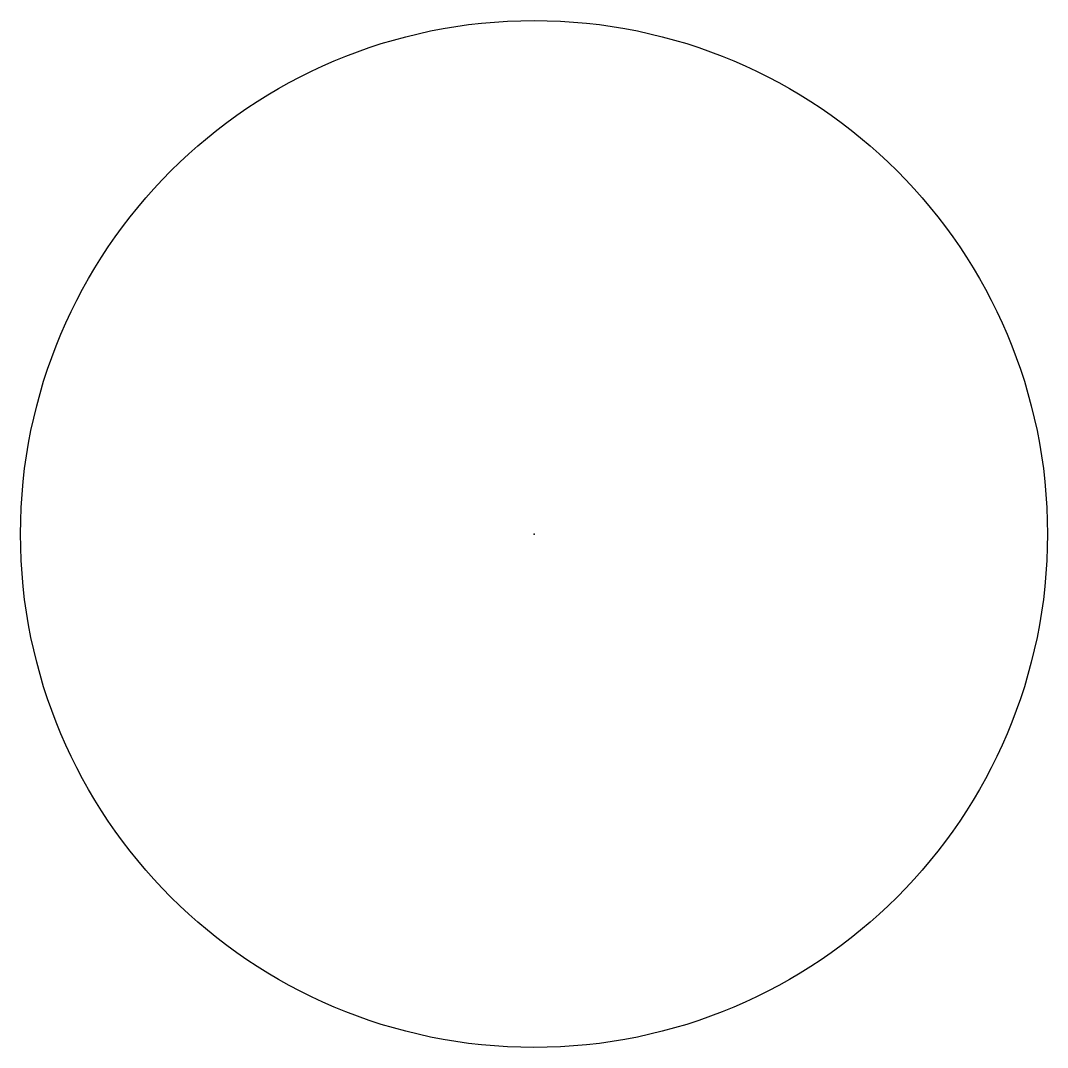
# Model space of a CAD drawing. Header units: millimetres. Extents: x -41.2 to 41.2, y -41.2 to 41.2.
import ezdxf

# ---------------------------------------------------------------- set-up
doc = ezdxf.new("R2010")
doc.units = ezdxf.units.MM
doc.layers.get('0').update_dxf_attribs({"linetype": 'CONTINUOUS'})

msp = doc.modelspace()

# ---------------------------------------------------------------- linework, layer by layer
msp.add_circle((0, 0), 41.25)
msp.add_point((0, 0))

doc.saveas('drawing.dxf')
